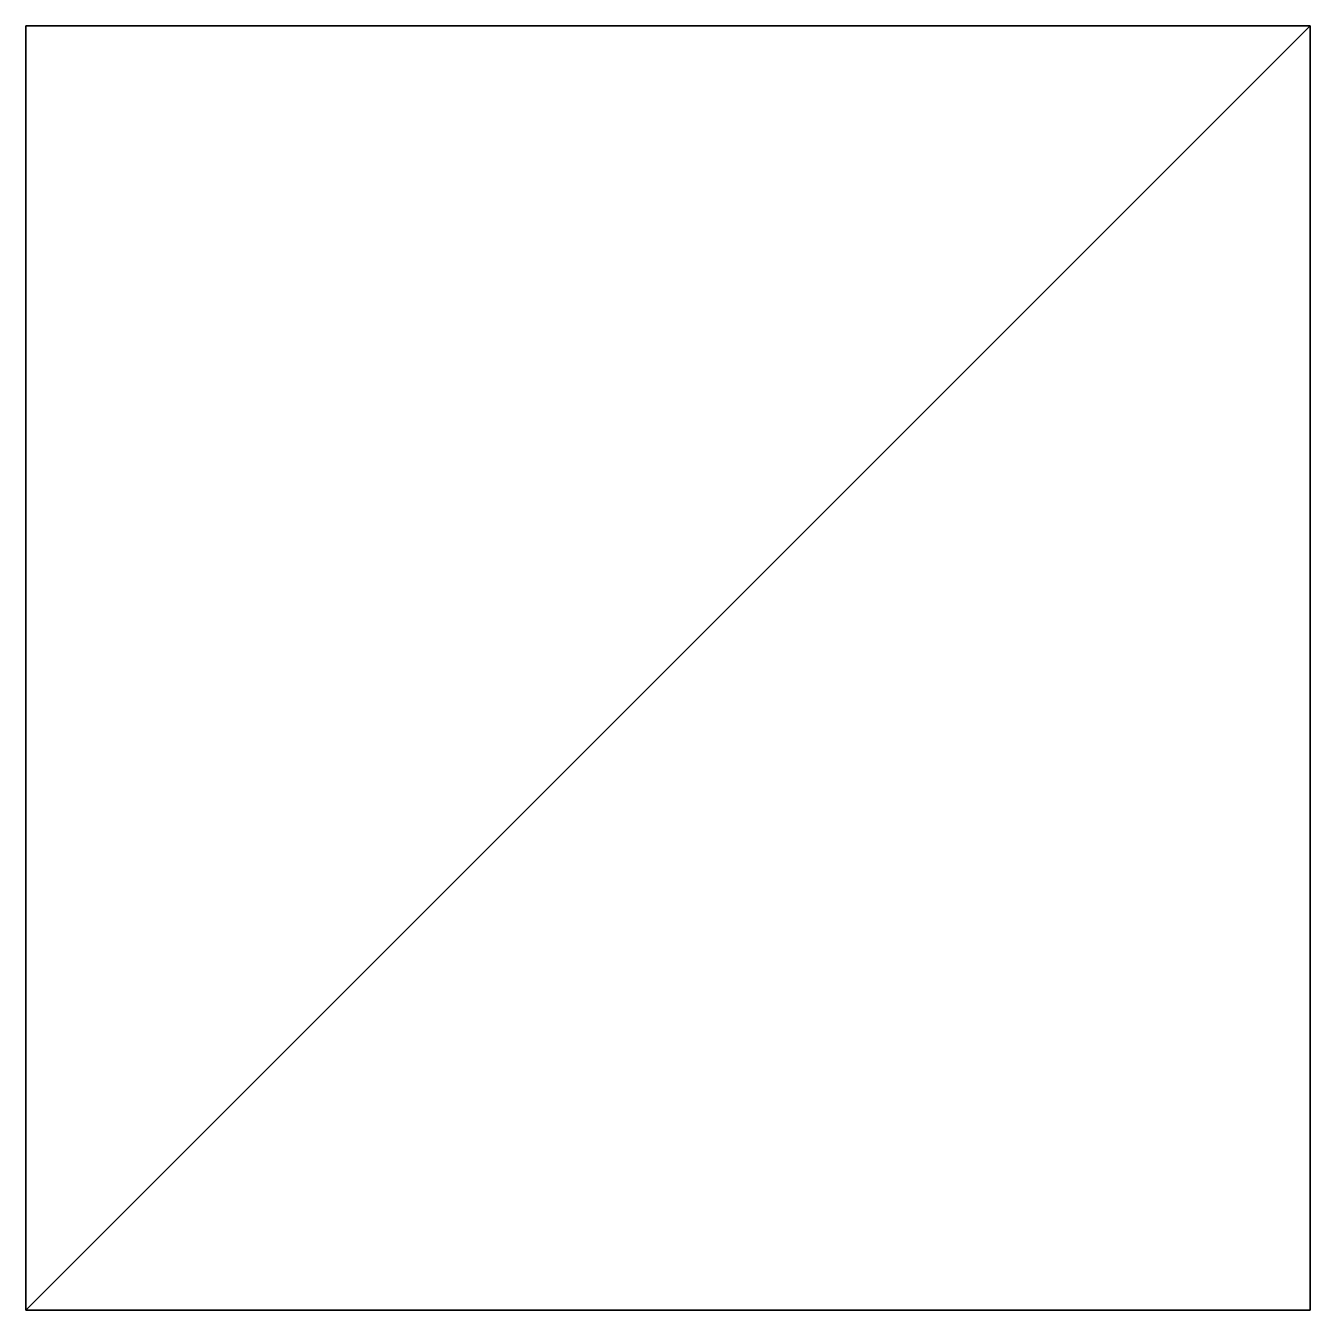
# Model space of a CAD drawing. Extents: x 0 to 100, y -100 to 0.
import ezdxf

# ---------------------------------------------------------------- set-up
doc = ezdxf.new("R2010")
doc.units = 0
doc.layers.add('Box01', color=11, linetype='CONTINUOUS')

msp = doc.modelspace()

# ---------------------------------------------------------------- meshes
at = {"layer": 'Box01', "color": 11}
mesh = msp.add_polyface(dxfattribs=at)
corners = [(0, -100), (100, -100), (0, 0), (100, 0), (0, -100, 50), (100, -100, 50), (0, 0, 50), (100, 0, 50), (0, -100), (100, -100), (100, -100, 50), (100, -100, 50), (0, -100, 50), (0, -100), (100, 0), (100, -100, 50), (100, 0), (0, 0), (0, 0, 50), (0, 0, 50), (100, 0, 50), (100, 0), (0, 0), (0, -100, 50), (0, -100, 50), (0, 0)]
mesh.append_faces([[corners[k] for k in face] for face in [(0, 2, 3), (3, 1, 0), (4, 5, 7), (7, 6, 4), (8, 9, 10), (11, 12, 13), (1, 14, 7), (7, 15, 1), (16, 17, 18), (19, 20, 21), (22, 0, 23), (24, 6, 25)]], dxfattribs={"vtx2": -1})

doc.saveas('drawing.dxf')
